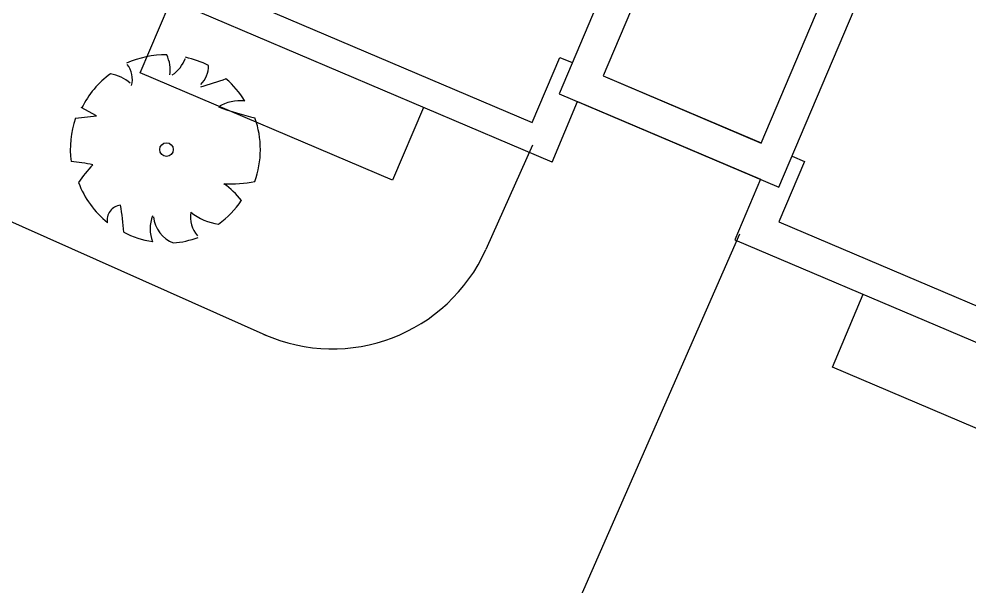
# Model space of a CAD drawing. Extents: x 302512 to 1034855, y -184136 to 410364.
# Drawn here: x 588170 to 599463, y -121514 to -114770 of the extents above; entities that cross this region are included whole.
import ezdxf

# ---------------------------------------------------------------- set-up
doc = ezdxf.new("R2010")
doc.units = 0
doc.header["$MEASUREMENT"] = 0
for name, color, linetype in [('WZ', 2, 'Continuous'), ('树', 80, 'Continuous'), ('道路线', 161, 'Continuous')]:
    doc.layers.add(name, color=color, linetype=linetype)

# ---------------------------------------------------------------- blocks, each defined once
blk = doc.blocks.new('A$C4CBD3BFA')
at = {"linetype": 'ByBlock'}
blk.add_line((12700, 940), (17620, 940), dxfattribs=at)
for points in [[(1920, 12820), (6340, 12820), (6340, 12320), (9600, 12320), (9600, 13520), (13440, 13520), (13440, 12320), (16700, 12320), (16700, 12820), (22140, 12820), (22140, 9020), (23040, 9020), (23040, 5980), (21240, 5980), (21240, 1280), (13100, 1280)], [(12700, 940), (12700, 940), (12700, 1720), (10340, 1720), (10340, 940), (4820, 940), (4820, 1380), (500, 1380), (500, 12600), (500, 13222), (1920, 13222)], [(10100, 2120), (9940, 2120), (9940, 1340), (5220, 1340), (5220, 1780), (900, 1780), (900, 12600), (900, 12822), (1920, 12822)], [(10100, 7160), (12940, 7160), (12940, 1719), (10100, 1719), (10100, 7160)], [(12540, 2120), (10500, 2120)], [(13100, 1280), (13100, 2120), (12940, 2120)], [(4820, 940), (4820, 0), (8680, 0), (8680, 940)], [(14360, 940), (14360, 0), (17620, 0), (17620, 880)]]:
    blk.add_lwpolyline(points, dxfattribs=at)
blk.add_lwpolyline([(10500, 6760), (12540, 6760), (12540, 2119), (10500, 2119)], close=True, dxfattribs=at)
blk = doc.blocks.new('M_F13')
for p, q in [((-484.2, 239.4), (-484.2, 239.4)), ((-397.3, 192.8), (-484.2, 239.4)), ((-515.2, 179.5), (-397.3, 192.8))]:
    blk.add_line(p, q)
blk.add_circle((-3.1, 3.1), 38.2)
for centre, radius, start, end in [((-8.4, 3.4), 532.2, 89.3321, 114.3856), ((-174.8, 449.1), 193, 352.0775, 26.6128), ((-325.4, 399.2), 130, 343.6555, 39.76), ((-84.6, 589.5), 201.8, 304.1868, 338.5411), ((-8.4, 3.4), 530.6, 62.8767, 77.7021), ((-8.4, 3.4), 526.7, 126.0751, 153.6245), ((-355.5, 207.8), 224.4, 48.5203, 80.5151), ((79.9, 476.3), 153.7, 315.8454, 359.7651), ((-244.4, 1929.2), 1632.2, 285.4397, 290.7099), ((-8.4, 3.4), 523.3, 31.4098, 49.4752), ((411.9, 44.1), 233.6, 83.5323, 121.6544), ((958.8, 2090.9), 1965.5, 250.0865, 256.3451), ((-8.4, 3.4), 536.5, 160.8426, 187.275), ((-8.4, 3.4), 533.6, 340.3307, 19.43), ((-610.2, -941.9), 880.1, 77.3728, 85.4649), ((-4.5, -499.5), 586.7, 134.7782, 147.3315), ((-8.4, 3.4), 524.2, 200.8103, 231.4392), ((357.6, 465.1), 655.6, 266.7455, 282.0146), ((-0.1, -630.5), 545.2, 39.6536, 53.993), ((-250.9, -395.6), 87.2, 97.741, 188.8107), ((-1350.5, -519.1), 1107.8, 2.9465, 10.9238), ((-8.4, 3.4), 514.1, 305.394, 326.2464), ((125, -442.2), 220.3, 160.6009, 199.3991), ((295.6, -375.7), 163.5, 170.6314, 220.6278), ((325.4, -117.7), 300.2, 230.4582, 263.1093), ((100.3, -356.5), 177.9, 186.1912, 248.4952), ((-8.4, 3.4), 521.9, 243.1498, 261.8356), ((-8.4, 3.4), 527.3, 274.7236, 290.3277)]:
    blk.add_arc(centre, radius, start, end)
at = {"width": 0.8, "flags": 9}
for tag, p in [('XSIZE', (-62.5, 12.5)), ('YSIZE', (9.4, 6.2))]:
    blk.add_attdef(tag, p, '', height=0.2, dxfattribs=at)

msp = doc.modelspace()

# ---------------------------------------------------------------- linework, layer by layer
at = {"layer": '道路线'}
for p, q in [((575928, -111772), (591105, -118525)), ((594273, -116269), (593721, -117506)), ((596736, -117324), (593763, -124091))]:
    msp.add_line(p, q, dxfattribs=at)
msp.add_arc((591893, -116682), 2005, 246.0608, 335.7148, dxfattribs=at)

# ---------------------------------------------------------------- block references
at = {"layer": 'WZ', "xscale": -1, "rotation": 336.9999999990243}
msp.add_blockref('A$C4CBD3BFA', (605829, -122296), dxfattribs=at)
at = {"layer": '树', "xscale": 2.111687884800001, "yscale": 2.111687884800001, "zscale": 2.111687884800001}
msp.add_blockref('M_F13', (589930, -116327), dxfattribs=at)

doc.saveas('drawing.dxf')
